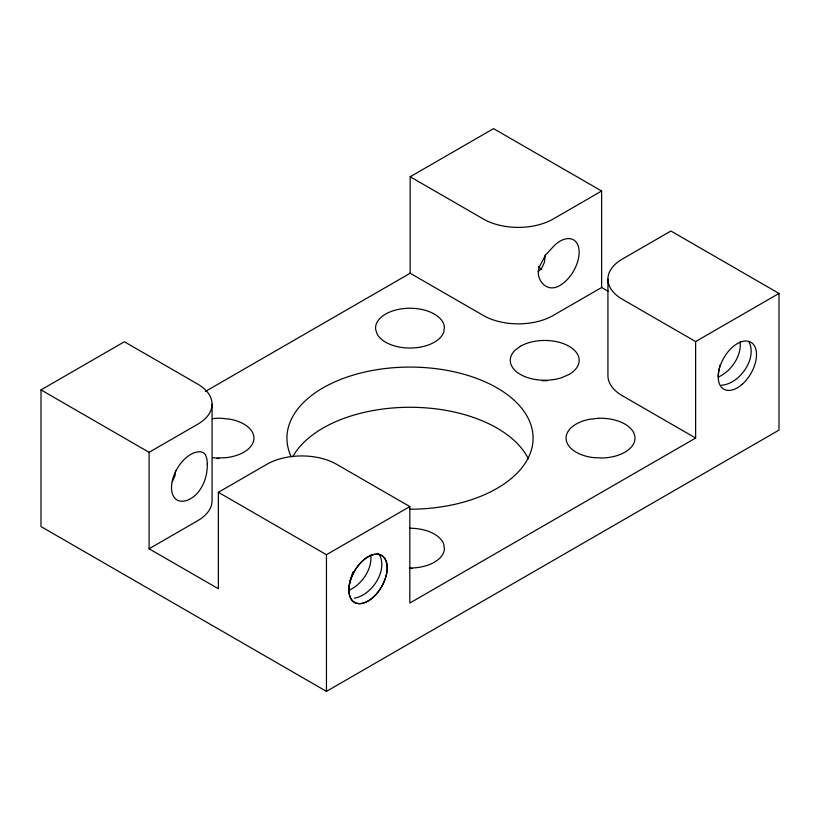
<?xml version="1.0" encoding="UTF-8"?>
<svg xmlns="http://www.w3.org/2000/svg" width="820" height="820" viewBox="0 0 820 820"><rect width="100%" height="100%" fill="white"/><g stroke="black" fill="none" stroke-linecap="round" stroke-linejoin="round"><path stroke-width="1.23" d="M175.644 470.588L175.029 475.62L172.323 481.606M545.3 254.825L544.377 262.379L541.672 268.365L538.227 271.553M41 389.9L124.373 341.766L197.651 384.067A49.231 28.423 0 0 1 197.651 424.268L149.086 452.302L41 389.9L41 526.573L326.452 691.373L779 430.1L779 293.427L670.914 231.025L622.349 259.058A49.231 28.423 0 0 0 622.349 299.259L695.626 341.561L779 293.427M410.174 273.234L410.174 176.761L493.548 128.627L601.634 191.029L601.634 287.502L553.069 315.536A49.231 28.423 0 0 1 483.452 315.536L410.174 273.234L205.236 391.55M601.634 191.029L553.069 219.063A49.231 28.423 0 0 1 483.452 219.063L410.174 176.761M149.086 452.302L149.086 548.775L218.366 588.77L218.366 492.297L266.93 464.263A49.231 28.423 0 0 1 336.548 464.263L409.826 506.575L409.826 603.038L695.626 438.034L695.626 341.561M149.086 548.775L197.651 520.741A49.231 28.423 0 0 0 212.072 500.641L212.072 404.168M218.366 492.297L326.452 554.709L409.826 506.575M601.634 287.502L608.235 291.315M695.626 438.034L622.349 395.732A49.231 28.423 0 0 1 607.928 375.632L607.928 279.159M326.452 554.709L326.452 691.373M212.534 457.621A34.46 19.895 0 0 0 217.648 458.001L226.617 457.601A34.46 19.895 0 0 0 253.892 439.192A34.46 19.895 0 0 0 230.153 419.225L221.308 418.272A34.46 19.895 0 0 0 212.339 418.671M409.149 568.024A34.46 19.895 0 0 0 444.409 549.267L443.743 544.091A34.46 19.895 0 0 0 409.723 528.244M216.798 458.503A34.46 19.895 0 0 1 219.063 458.441M291.12 456.525A123.072 71.053 0 0 1 388.629 368.159A123.072 71.053 0 0 1 532.611 431.945A123.072 71.053 0 0 1 410 509.199M292.709 456.812A123.072 71.053 0 0 1 411.886 407.284A123.072 71.053 0 0 1 528.387 458.903M542.153 380.716A34.46 19.895 0 0 1 547.288 380.716M409.723 568.434A34.46 19.895 0 0 1 411.968 568.465M748.947 341.991A27.347 13.417 -66.6 0 1 751.151 351.462A27.347 17.855 -52.5 0 1 721.457 385.195M718.299 376.708A27.347 13.417 -66.6 0 1 720.155 364.972M740.07 341.837A27.347 13.417 -66.6 0 1 740.275 345.179A27.347 17.855 -52.5 0 1 718.402 376.995M538.381 266.889A27.081 15.631 0 0 1 541.712 269.534M377.958 553.305A27.347 13.417 -66.6 0 1 381.802 564.703A27.347 17.855 -52.5 0 1 354.281 598.21M348.951 589.949A27.347 13.417 -66.6 0 1 351.155 577.095M351.524 575.989A27.347 13.417 -66.6 0 1 353.266 571.54M370.722 555.089A27.347 13.417 -66.6 0 1 370.927 558.42A27.347 17.855 -52.5 0 1 349.053 590.236M207.306 464.058C207.491 475.385 203.76 486.977 195.601 495.044A27.081 15.631 -60 0 1 171.503 487.603A27.081 15.631 -60 0 1 195.601 452.332L199.885 451.676L203.319 452.599L205.471 454.71L206.927 458.872L207.306 464.058M444.409 327.026L443.733 332.202A34.46 19.895 0 0 1 411.927 348.008A34.46 19.895 0 0 1 377.261 334.355L375.591 329.25A34.46 19.895 0 0 1 408.073 308.279A34.46 19.895 0 0 1 444.409 327.026M539.252 266.961C535.296 277.006 543.67 290.29 555.037 287.523A27.081 15.631 -60 0 0 579.135 252.252A27.081 15.631 -60 0 0 555.037 244.811L545.587 254.989L539.252 266.961M520.351 346.286L514.878 350.406A34.46 19.895 0 0 0 520.351 374.422A34.46 19.895 0 0 0 561.946 377.589L569.09 374.422A34.46 19.895 0 0 0 569.09 346.286A34.46 19.895 0 0 0 520.351 346.286M598.446 418.282L589.621 419.266A34.46 19.895 0 0 0 566.128 439.335A34.46 19.895 0 0 0 593.618 457.632L602.597 458.001A34.46 19.895 0 0 0 634.926 436.937A34.46 19.895 0 0 0 598.446 418.282M742.315 384.201A27.081 15.631 -60 0 0 750.894 342.258A27.081 15.631 -60 0 0 718.863 370.66A27.081 15.631 -60 0 0 742.315 384.201M372.967 597.442A27.081 15.631 -60 0 0 381.546 555.499A27.081 15.631 -60 0 0 349.515 583.901A27.081 15.631 -60 0 0 372.967 597.442M373.049 597.39A27.081 15.631 -60 0 0 381.638 555.447A27.081 15.631 -60 0 0 349.607 583.85A27.081 15.631 -60 0 0 373.049 597.39"/></g></svg>
